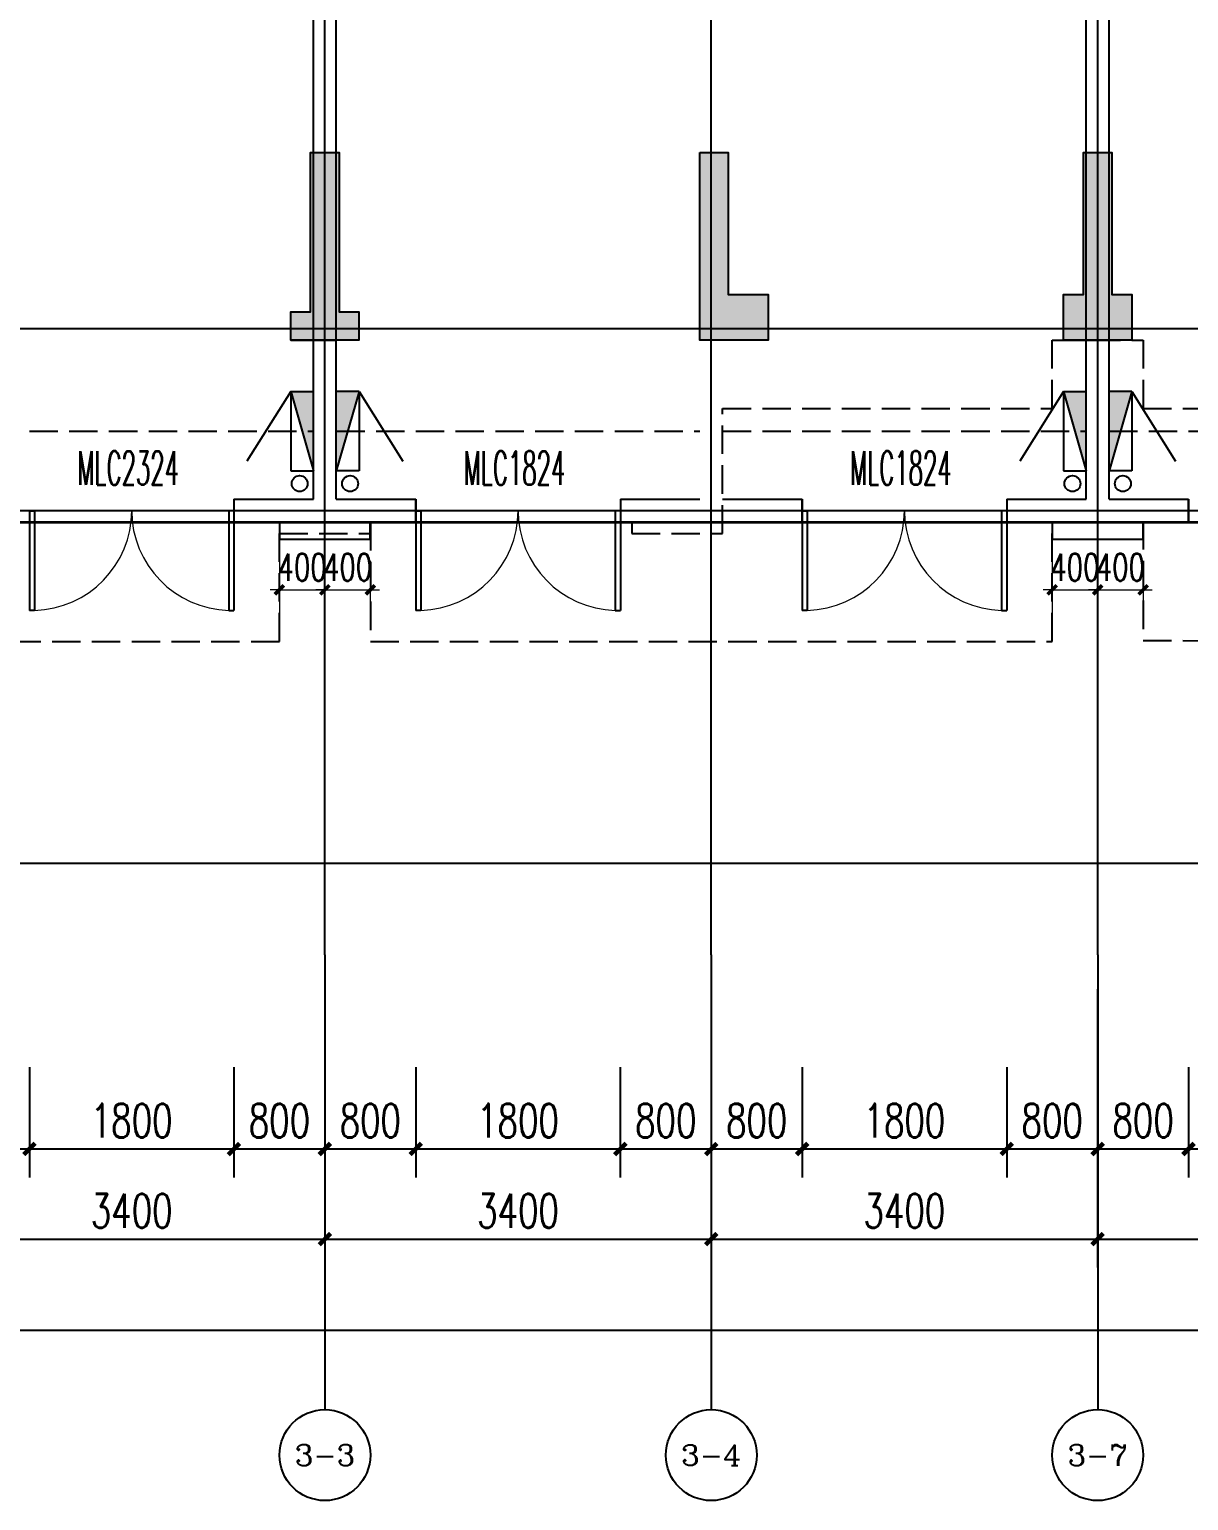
# Model space of a CAD drawing. Extents: x -59851 to 653804, y -249523 to 437614.
# Drawn here: x -39914 to -29714, y 186780 to 199722 of the extents above; entities that cross this region are included whole.
import ezdxf
from ezdxf.enums import TextEntityAlignment as Align

# ---------------------------------------------------------------- set-up
doc = ezdxf.new("R2010")
doc.units = 0
doc.header["$LTSCALE"] = 1000
doc.header["$MEASUREMENT"] = 0
doc.linetypes.add('DASH', pattern=[0.35, 0.25, -0.1])
for name, color, linetype in [('-消防立管', 1, 'Continuous'), ('A-Above', 5, 'DASH'), ('A-ROOF', 7, 'Continuous'), ('A-外装饰线脚', 7, 'Continuous'), ('A-第三道尺寸线', 105, 'Continuous'), ('AXIS', 3, 'Continuous'), ('AXIS_TEXT', 7, 'Continuous'), ('CURTWALL', 4, 'Continuous'), ('DOTE', 16, 'Continuous'), ('PUB_HATCH', 8, 'Continuous'), ('STAIR', 5, 'Continuous'), ('WALL', 2, 'Continuous'), ('WINDOW', 4, 'Continuous'), ('WINDOW_TEXT', 7, 'Continuous'), ('剪力墙', 6, 'Continuous')]:
    doc.layers.add(name, color=color, linetype=linetype)
doc.layers.add('33计全面积外廓线', color=21, linetype='Continuous', lineweight=35)
doc.layers.add('A-第四道尺寸线(线脚尺寸)', color=105, linetype='Continuous', lineweight=5)
doc.styles.add('_TCH_AXIS', font='COMPLEX', dxfattribs={"bigfont": 'GBCBIG'})
doc.styles.add('_TCH_DIM_T3', font='SIMPLEX.shx', dxfattribs={"width": 0.705882, "bigfont": 'GBCBIG.shx'})
doc.styles.add('_TCH_WINDOW', font='SIMPLEX.shx', dxfattribs={"width": 0.7, "height": 3.5, "bigfont": 'GBCBIG.shx'})
doc.styles.add('COMPLEX', font='COMPLEX')
doc.dimstyles.new('_TCH_ARCH&&100', dxfattribs={"dimtxt": 297.5, "dimasz": 100, "dimexe": 250, "dimexo": 300, "dimgap": 100, "dimtad": 1, "dimdec": 0, "dimzin": 0, "dimdsep": 46, "dimtxsty": '_TCH_DIM_T3', "dimblk": 'ARCHTICK', "dimcen": 0.09, "dimclrt": 7, "dimazin": 2, "dimtfac": 1, "dimtdec": 0, "dimtix": 1, "dimtmove": 2, "dimatfit": 3, "dimfxl": 0, "dimtolj": 1, "dimtzin": 0, "dimarcsym": 0})
doc.dimstyles.new('_TCH_ARCH&&80', dxfattribs={"dimtxt": 238, "dimasz": 80, "dimexe": 200, "dimexo": 240, "dimgap": 80, "dimtad": 1, "dimdec": 0, "dimzin": 0, "dimdsep": 46, "dimtxsty": '_TCH_DIM_T3', "dimblk": 'ARCHTICK', "dimcen": 0.09, "dimclrt": 7, "dimazin": 2, "dimtfac": 1, "dimtdec": 0, "dimtix": 1, "dimtmove": 2, "dimatfit": 3, "dimfxl": 0, "dimtolj": 1, "dimtzin": 0, "dimarcsym": 0})

# ---------------------------------------------------------------- blocks, each defined once
blk = doc.blocks.new('zzlk0330')
at = {"layer": 'A-ROOF', "linetype": 'DASH'}
blk.add_lwpolyline([(-40014, 135988), (-37714, 135988), (-37714, 135888), (-36914, 135888), (-36914, 135988), (-34614, 135988), (-34614, 135888), (-33814, 135888), (-33814, 136988), (-30914, 136988), (-30914, 137588), (-30114, 137588), (-30114, 136988), (-27214, 136988), (-27214, 135888), (-26414, 135888), (-26414, 135988), (-24114, 135988), (-24114, 135888), (-23314, 135888)], dxfattribs=at)
blk = doc.blocks.new('shoucengjianliqiang0505')
at = {"layer": 'PUB_HATCH'}
h = blk.add_hatch(color=256, dxfattribs=at)
h.dxf.hatch_style = 1
h.paths.add_polyline_path([(-14848, 486544), (-14448, 486544), (-14448, 486144), (-14848, 486144)])
h.paths.add_polyline_path([(-8748, 486544), (-8348, 486544), (-8348, 486144), (-8748, 486144)])
h.paths.add_polyline_path([(-8748, 490544), (-8348, 490544), (-8348, 490144), (-8748, 490144)])
h.paths.add_polyline_path([(-14848, 490544), (-14448, 490544), (-14448, 490144), (-14848, 490144)])
h.paths.add_polyline_path([(-14848, 482144), (-14448, 482144), (-14448, 481744), (-14848, 481744)])
h.paths.add_polyline_path([(-8748, 482144), (-8348, 482144), (-8348, 481744), (-8748, 481744)])
h.paths.add_polyline_path([(-46848, 497944), (-46448, 497944), (-46448, 497544), (-46848, 497544)])
h.paths.add_polyline_path([(-46848, 501744), (-46448, 501744), (-46448, 501344), (-46848, 501344)])
h.paths.add_polyline_path([(-53548, 501742), (-53148, 501742), (-53148, 501342), (-53548, 501342)])
h.paths.add_polyline_path([(-63048, 504094), (-63048, 504344), (-63648, 504344), (-63648, 502544), (-63848, 502544), (-63848, 502294), (-63398, 502294), (-63398, 504094)])
h.paths.add_polyline_path([(-37148, 500844), (-35548, 500844), (-35548, 497944), (-37148, 497944), (-37148, 498144), (-35748, 498144), (-35748, 500644), (-37148, 500644)])
h.paths.add_polyline_path([(-29698, 483744), (-29698, 484994), (-29448, 484994), (-29448, 483344), (-30048, 483344), (-30048, 483744)])
h.paths.add_polyline_path([(-33048, 484994), (-32798, 484994), (-32798, 483744), (-32448, 483744), (-32448, 483344), (-33048, 483344)])
h.paths.add_polyline_path([(-36498, 483744), (-36498, 484994), (-36248, 484994), (-36248, 483344), (-36848, 483344), (-36848, 483744)])
h.paths.add_polyline_path([(-43248, 484994), (-42998, 484994), (-42998, 483744), (-42648, 483744), (-42648, 483344), (-43248, 483344)])
h.paths.add_polyline_path([(-50098, 483744), (-50098, 484994), (-49848, 484994), (-49848, 483344), (-50448, 483344), (-50448, 483744)])
h.paths.add_polyline_path([(-56848, 484994), (-56598, 484994), (-56598, 483744), (-56248, 483744), (-56248, 483344), (-56848, 483344)])
h.paths.add_polyline_path([(-63698, 485844), (-63448, 485844), (-63448, 483344), (-64048, 483344), (-64048, 483744), (-63698, 483744)])
h.paths.add_polyline_path([(-54648, 492144), (-54048, 492144), (-54048, 492544), (-54648, 492544)])
h.paths.add_polyline_path([(-52648, 492544), (-52048, 492544), (-52048, 492144), (-52648, 492144)])
h.paths.add_polyline_path([(-39048, 492544), (-38448, 492544), (-38448, 492144), (-39048, 492144)])
h.paths.add_polyline_path([(-45348, 495844), (-44748, 495844), (-44748, 496244), (-45348, 496244)])
h.paths.add_polyline_path([(-55848, 497944), (-55248, 497944), (-55248, 497544), (-55848, 497544)])
h.paths.add_polyline_path([(-55848, 495844), (-55248, 495844), (-55248, 496244), (-55848, 496244)])
h.paths.add_polyline_path([(-60248, 495844), (-59648, 495844), (-59648, 496244), (-60248, 496244)])
h.paths.add_polyline_path([(-21248, 500844), (-21248, 499444), (-21498, 499444), (-21498, 499844), (-21848, 499844), (-21848, 500094), (-21498, 500094), (-21498, 500844)])
h.paths.add_polyline_path([(-42948, 497544), (-42548, 497544), (-42548, 498144), (-42748, 498144), (-42748, 500644), (-42148, 500644), (-42148, 500844), (-42948, 500844), (-42948, 497944)])
h.paths.add_polyline_path([(-21248, 496144), (-21248, 496744), (-21498, 496744), (-21498, 496394), (-22898, 496394), (-22898, 496144), (-22098, 496144), (-22098, 496044), (-21848, 496044), (-21848, 496144)])
h.paths.add_polyline_path([(-30848, 497544), (-30848, 497944), (-32298, 497944), (-32298, 498144), (-30648, 498144), (-30648, 497744), (-30248, 497744), (-30248, 497544)])
h.paths.add_polyline_path([(-18848, 489094), (-18848, 487444), (-19098, 487444), (-19098, 487994), (-19448, 487994), (-19448, 488244), (-19098, 488244), (-19098, 489094)])
h.paths.add_polyline_path([(-60023, 489044), (-60273, 489044), (-60273, 491444), (-60023, 491444), (-60023, 489244)])
h.paths.add_polyline_path([(-28348, 499194), (-28348, 497544), (-28748, 497544), (-28748, 497744), (-28548, 497744), (-28548, 499194)])
h.paths.add_polyline_path([(-41148, 492344), (-40448, 492344), (-40448, 490694), (-40698, 490694), (-40698, 492094), (-41148, 492094)])
h.paths.add_polyline_path([(-30848, 500644), (-31348, 500644), (-31348, 503644), (-28348, 503644), (-28348, 501444), (-28708, 501444), (-28708, 501644), (-28548, 501644), (-28548, 503444), (-31148, 503444), (-31148, 501644), (-30748, 501644), (-30748, 501444), (-31148, 501444), (-31148, 500944), (-30648, 500944), (-30648, 500644)])
h.paths.add_polyline_path([(-42948, 495544), (-42948, 496244), (-40448, 496244), (-40448, 493744), (-42948, 493744), (-42948, 494444), (-42748, 494444), (-42748, 493944), (-40648, 493944), (-40648, 496044), (-42748, 496044), (-42748, 495544)])
h.paths.add_polyline_path([(-21248, 502644), (-21248, 503644), (-22898, 503644), (-22898, 503394), (-21498, 503394), (-21498, 502644)])
h.paths.add_polyline_path([(-22748, 492144), (-23248, 492144), (-23248, 490494), (-22998, 490494), (-22998, 491894), (-22748, 491894)])
h.paths.add_polyline_path([(-22673, 488244), (-22423, 488244), (-22423, 485744), (-22673, 485744), (-22673, 488044)])
h.paths.add_polyline_path([(-21848, 493644), (-21848, 493044), (-23498, 493044), (-23498, 493294), (-22098, 493294), (-22098, 493644)])
h.paths.add_polyline_path([(-18848, 491544), (-18848, 492144), (-20498, 492144), (-20498, 491894), (-19098, 491894), (-19098, 491544)])
h.paths.add_polyline_path([(-18848, 482444), (-18848, 481744), (-20498, 481744), (-20498, 481994), (-19098, 481994), (-19098, 482444)])
h.paths.add_polyline_path([(-22048, 481744), (-22498, 481744), (-22698, 481744), (-22698, 483344), (-23048, 483344), (-23048, 483594), (-22448, 483594), (-22448, 481994), (-22048, 481994)])
h.paths.add_polyline_path([(-26798, 490844), (-26048, 490844), (-26048, 489044), (-26298, 489044), (-26298, 490594), (-26798, 490594)])
h.paths.add_polyline_path([(-32448, 490844), (-33048, 490844), (-33048, 489044), (-32798, 489044), (-32798, 490594), (-32448, 490594)])
h.paths.add_polyline_path([(-35848, 489294), (-36198, 489294), (-36198, 492094), (-35848, 492094), (-35848, 492344), (-36448, 492344), (-36448, 489044), (-36198, 489044), (-35848, 489044)])
h.paths.add_polyline_path([(-39873, 489244), (-39623, 489244), (-39623, 486544), (-39873, 486544), (-39873, 489044)])
h.paths.add_polyline_path([(-43648, 489294), (-43298, 489294), (-43298, 492094), (-43798, 492094), (-43798, 492344), (-43048, 492344), (-43048, 489044), (-43298, 489044), (-43648, 489044)])
h.paths.add_polyline_path([(-46673, 492344), (-46423, 492344), (-46423, 489044), (-46673, 489044), (-46673, 492144)])
h.paths.add_polyline_path([(-53473, 489244), (-53223, 489244), (-53223, 486544), (-53473, 486544), (-53473, 489044)])
h.paths.add_polyline_path([(-49448, 489294), (-49798, 489294), (-49798, 492094), (-49298, 492094), (-49298, 492344), (-50048, 492344), (-50048, 489044), (-49798, 489044), (-49448, 489044)])
h.paths.add_polyline_path([(-57248, 489294), (-56898, 489294), (-56898, 492094), (-57248, 492094), (-57248, 492344), (-56648, 492344), (-56648, 489044), (-56898, 489044), (-57248, 489044)])
h.paths.add_polyline_path([(-60048, 498644), (-60048, 497544), (-62548, 497544), (-62548, 497794), (-60298, 497794), (-60298, 498644)])
h.paths.add_polyline_path([(-60048, 503544), (-60048, 504344), (-61698, 504344), (-61698, 504094), (-60298, 504094), (-60298, 503544)])
h.paths.add_polyline_path([(-67048, 491344), (-67048, 492244), (-64848, 492244), (-64848, 491994), (-66798, 491994), (-66798, 491344)])
h.paths.add_polyline_path([(-66448, 502544), (-67048, 502544), (-67048, 499894), (-66798, 499894), (-66798, 502294), (-66448, 502294)])
h.paths.add_polyline_path([(-66448, 483344), (-67048, 483344), (-67048, 485844), (-66798, 485844), (-66798, 483744), (-66448, 483744)])
edge = h.paths.add_edge_path()
edge.add_line((-26248, 494694), (-26248, 492344))
edge.add_line((-26248, 492344), (-26948, 492344))
edge.add_line((-26948, 492344), (-26948, 492144))
edge.add_line((-26948, 492144), (-26048, 492144))
edge.add_line((-26048, 492144), (-26048, 494694))
edge.add_line((-26248, 494694), (-26248, 495094))
edge = h.paths.add_edge_path()
edge.add_line((-26448, 483344), (-26448, 483594))
edge.add_line((-26448, 483594), (-26273, 483594))
edge.add_line((-26273, 483594), (-26273, 484994))
edge.add_line((-26273, 484994), (-26023, 484994))
edge.add_line((-26023, 484994), (-26023, 483594))
edge.add_line((-26023, 483594), (-25848, 483594))
edge.add_line((-25848, 483594), (-25848, 483344))
edge.add_line((-25848, 483344), (-26448, 483344))
edge.add_line((-26448, 483344), (-26048, 483344))
edge = h.paths.add_edge_path()
edge.add_line((-40048, 483344), (-40048, 483744))
edge.add_line((-40048, 483744), (-39873, 483744))
edge.add_line((-39873, 483744), (-39873, 484994))
edge.add_line((-39873, 484994), (-39623, 484994))
edge.add_line((-39623, 484994), (-39623, 483744))
edge.add_line((-39623, 483744), (-39448, 483744))
edge.add_line((-39448, 483744), (-39448, 483344))
edge.add_line((-39448, 483344), (-40048, 483344))
edge.add_line((-40048, 483344), (-39648, 483344))
edge = h.paths.add_edge_path()
edge.add_line((-46848, 483344), (-46848, 483594))
edge.add_line((-46848, 483594), (-46673, 483594))
edge.add_line((-46673, 483594), (-46673, 484994))
edge.add_line((-46673, 484994), (-46423, 484994))
edge.add_line((-46423, 484994), (-46423, 483594))
edge.add_line((-46423, 483594), (-46248, 483594))
edge.add_line((-46248, 483594), (-46248, 483344))
edge.add_line((-46248, 483344), (-46848, 483344))
edge.add_line((-46848, 483344), (-46448, 483344))
edge = h.paths.add_edge_path()
edge.add_line((-53648, 483344), (-53648, 483744))
edge.add_line((-53648, 483744), (-53473, 483744))
edge.add_line((-53473, 483744), (-53473, 484994))
edge.add_line((-53473, 484994), (-53223, 484994))
edge.add_line((-53223, 484994), (-53223, 483744))
edge.add_line((-53223, 483744), (-53048, 483744))
edge.add_line((-53048, 483744), (-53048, 483344))
edge.add_line((-53048, 483344), (-53648, 483344))
edge.add_line((-53648, 483344), (-53248, 483344))
edge = h.paths.add_edge_path()
edge.add_line((-60448, 483344), (-60448, 483594))
edge.add_line((-60448, 483594), (-60273, 483594))
edge.add_line((-60273, 483594), (-60273, 484994))
edge.add_line((-60273, 484994), (-60023, 484994))
edge.add_line((-60023, 484994), (-60023, 483594))
edge.add_line((-60023, 483594), (-59848, 483594))
edge.add_line((-59848, 483594), (-59848, 483344))
edge.add_line((-59848, 483344), (-60448, 483344))
edge.add_line((-60448, 483344), (-60048, 483344))
h = blk.add_hatch(color=256, dxfattribs=at)
h.dxf.hatch_style = 1
h.paths.add_polyline_path([(-40048, 483344), (-40048, 483744), (-39873, 483744), (-39873, 484994), (-39623, 484994), (-39623, 483744), (-39448, 483744), (-39448, 483344)])
h.paths.add_polyline_path([(-46848, 483344), (-46848, 483594), (-46673, 483594), (-46673, 484994), (-46423, 484994), (-46423, 483594), (-46248, 483594), (-46248, 483344)])
h.paths.add_polyline_path([(-53648, 483344), (-53648, 483744), (-53473, 483744), (-53473, 484994), (-53223, 484994), (-53223, 483744), (-53048, 483744), (-53048, 483344)])
h.paths.add_polyline_path([(-60448, 483344), (-60448, 483594), (-60273, 483594), (-60273, 484994), (-60023, 484994), (-60023, 483594), (-59848, 483594), (-59848, 483344)])
at = {"layer": '剪力墙', "color": 6, "linetype": 'Continuous'}
for points in [[(-60448, 483344), (-60448, 483594), (-60273, 483594), (-60273, 484994), (-60023, 484994), (-60023, 483594), (-59848, 483594), (-59848, 483344), (-60448, 483344), (-60048, 483344)], [(-53648, 483344), (-53648, 483744), (-53473, 483744), (-53473, 484994), (-53223, 484994), (-53223, 483744), (-53048, 483744), (-53048, 483344), (-53648, 483344), (-53248, 483344)], [(-56848, 483544), (-56848, 483544)]]:
    blk.add_lwpolyline(points, dxfattribs=at)
blk.add_lwpolyline([(-56848, 484994), (-56598, 484994), (-56598, 483744), (-56248, 483744), (-56248, 483344), (-56848, 483344)], close=True, dxfattribs=at)
blk = doc.blocks.new('XHS1')
at = {"layer": '-消防立管'}
blk.add_hatch(color=253, dxfattribs=at).paths.add_polyline_path([(918395, -437307), (918595, -438007), (918595, -437307)])
for p, q in [((918395, -437307), (918595, -438007)), ((918395, -437307), (918395, -438007)), ((918395, -437307), (918595, -437307)), ((918595, -438007), (918595, -437307)), ((918395, -438007), (918595, -438007))]:
    blk.add_line(p, q, dxfattribs=at)
at = {"ltscale": 0.5}
blk.add_line((918395, -437307), (918009, -437922), dxfattribs=at)
blk = doc.blocks.new('_ArchTick')
at = {"color": 0, "linetype": 'ByBlock', "const_width": 0.4}
blk.add_lwpolyline([(-0.5, -0.5), (0.5, 0.5)], dxfattribs=at)
blk = doc.blocks.new('*D3338')
at = {"layer": 'AXIS', "color": 0, "lineweight": -2, "transparency": 16777216}
for p, q in [((-40714, 191280), (-40714, 188830)), ((-37314, 191280), (-37314, 188830)), ((-40714, 189080), (-37314, 189080))]:
    blk.add_line(p, q, dxfattribs=at)
at = {"layer": 'Defpoints', "color": 0, "transparency": 16777216}
for p in [(-40714, 191580), (-37314, 191580), (-37314, 189080)]:
    blk.add_point(p, dxfattribs=at)
at = {"layer": 'AXIS', "color": 0, "lineweight": -2, "transparency": 16777216, "xscale": 100, "yscale": 100, "zscale": 100, "rotation": 180}
blk.add_blockref('_ArchTick', (-40714, 189080), dxfattribs=at)
at = {"layer": 'AXIS', "color": 0, "lineweight": -2, "transparency": 16777216, "xscale": 100, "yscale": 100, "zscale": 100}
blk.add_blockref('_ArchTick', (-37314, 189080), dxfattribs=at)
at = {"layer": 'AXIS', "color": 7, "transparency": 16777216, "insert": (-39014, 189329), "char_height": 297.5, "attachment_point": 5, "style": '_TCH_DIM_T3'}
blk.add_mtext('\\A1;3400', dxfattribs=at)
blk = doc.blocks.new('*D3339')
at = {"layer": 'AXIS', "color": 0, "lineweight": -2, "transparency": 16777216}
for p, q in [((-37314, 191280), (-37314, 188830)), ((-33914, 191280), (-33914, 188830)), ((-37314, 189080), (-33914, 189080))]:
    blk.add_line(p, q, dxfattribs=at)
at = {"layer": 'Defpoints', "color": 0, "transparency": 16777216}
for p in [(-37314, 191580), (-33914, 191580), (-33914, 189080)]:
    blk.add_point(p, dxfattribs=at)
at = {"layer": 'AXIS', "color": 0, "lineweight": -2, "transparency": 16777216, "xscale": 100, "yscale": 100, "zscale": 100, "rotation": 180}
blk.add_blockref('_ArchTick', (-37314, 189080), dxfattribs=at)
at = {"layer": 'AXIS', "color": 0, "lineweight": -2, "transparency": 16777216, "xscale": 100, "yscale": 100, "zscale": 100}
blk.add_blockref('_ArchTick', (-33914, 189080), dxfattribs=at)
at = {"layer": 'AXIS', "color": 7, "transparency": 16777216, "insert": (-35614, 189329), "char_height": 297.5, "attachment_point": 5, "style": '_TCH_DIM_T3'}
blk.add_mtext('\\A1;3400', dxfattribs=at)
blk = doc.blocks.new('*D3340')
at = {"layer": 'AXIS', "color": 0, "lineweight": -2, "transparency": 16777216}
for p, q in [((-33914, 191280), (-33914, 188830)), ((-30514, 191280), (-30514, 188830)), ((-33914, 189080), (-30514, 189080))]:
    blk.add_line(p, q, dxfattribs=at)
at = {"layer": 'Defpoints', "color": 0, "transparency": 16777216}
for p in [(-33914, 191580), (-30514, 191580), (-30514, 189080)]:
    blk.add_point(p, dxfattribs=at)
at = {"layer": 'AXIS', "color": 0, "lineweight": -2, "transparency": 16777216, "xscale": 100, "yscale": 100, "zscale": 100, "rotation": 180}
blk.add_blockref('_ArchTick', (-33914, 189080), dxfattribs=at)
at = {"layer": 'AXIS', "color": 0, "lineweight": -2, "transparency": 16777216, "xscale": 100, "yscale": 100, "zscale": 100}
blk.add_blockref('_ArchTick', (-30514, 189080), dxfattribs=at)
at = {"layer": 'AXIS', "color": 7, "transparency": 16777216, "insert": (-32214, 189329), "char_height": 297.5, "attachment_point": 5, "style": '_TCH_DIM_T3'}
blk.add_mtext('\\A1;3400', dxfattribs=at)
blk = doc.blocks.new('*D3341')
at = {"layer": 'AXIS', "color": 0, "lineweight": -2, "transparency": 16777216}
for p, q in [((-30514, 191280), (-30514, 188830)), ((-27114, 191280), (-27114, 188830)), ((-30514, 189080), (-27114, 189080))]:
    blk.add_line(p, q, dxfattribs=at)
at = {"layer": 'Defpoints', "color": 0, "transparency": 16777216}
for p in [(-30514, 191580), (-27114, 191580), (-27114, 189080)]:
    blk.add_point(p, dxfattribs=at)
at = {"layer": 'AXIS', "color": 0, "lineweight": -2, "transparency": 16777216, "xscale": 100, "yscale": 100, "zscale": 100, "rotation": 180}
blk.add_blockref('_ArchTick', (-30514, 189080), dxfattribs=at)
at = {"layer": 'AXIS', "color": 0, "lineweight": -2, "transparency": 16777216, "xscale": 100, "yscale": 100, "zscale": 100}
blk.add_blockref('_ArchTick', (-27114, 189080), dxfattribs=at)
at = {"layer": 'AXIS', "color": 7, "transparency": 16777216, "insert": (-28814, 189329), "char_height": 297.5, "attachment_point": 5, "style": '_TCH_DIM_T3'}
blk.add_mtext('\\A1;3400', dxfattribs=at)
blk = doc.blocks.new('*D3356')
at = {"layer": 'AXIS', "color": 0, "lineweight": -2, "transparency": 16777216}
for p, q in [((-44214, 189323), (-44214, 188030)), ((14486, 189323), (14486, 188030)), ((-44214, 188280), (14486, 188280))]:
    blk.add_line(p, q, dxfattribs=at)
at = {"layer": 'Defpoints', "color": 0, "transparency": 16777216}
for p in [(-44214, 189623), (14486, 189623), (14486, 188280)]:
    blk.add_point(p, dxfattribs=at)
at = {"layer": 'AXIS', "color": 0, "lineweight": -2, "transparency": 16777216, "xscale": 100, "yscale": 100, "zscale": 100, "rotation": 180}
blk.add_blockref('_ArchTick', (-44214, 188280), dxfattribs=at)
at = {"layer": 'AXIS', "color": 0, "lineweight": -2, "transparency": 16777216, "xscale": 100, "yscale": 100, "zscale": 100}
blk.add_blockref('_ArchTick', (14486, 188280), dxfattribs=at)
at = {"layer": 'AXIS', "color": 7, "transparency": 16777216, "insert": (-14864, 188529), "char_height": 297.5, "attachment_point": 5, "style": '_TCH_DIM_T3'}
blk.add_mtext('\\A1;58700', dxfattribs=at)
blk = doc.blocks.new('_AXISO')
blk.add_circle((0, 0), 0.5)
at = {"layer": 'AXIS_TEXT', "style": 'COMPLEX', "width": 1.041667}
blk.add_attdef('A', text='', height=0.56, dxfattribs=at).set_placement((-0.25, -0.28), (0.25, -0.28), align=Align.FIT)
blk = doc.blocks.new('shoucengxianjiao0328')
at = {"layer": 'A-外装饰线脚'}
for points in [[(-222546, 155486), (-222546, 155336), (-221746, 155336), (-221746, 155486)], [(-215746, 155486), (-215746, 155336), (-214946, 155336), (-214946, 155486)]]:
    blk.add_lwpolyline(points, dxfattribs=at)
blk = doc.blocks.new('*D631')
at = {"layer": 'A-第四道尺寸线(线脚尺寸)', "color": 0, "lineweight": -2, "transparency": 16777216}
for p, q in [((-37714, 195048), (-37714, 194592)), ((-37314, 195048), (-37314, 194592)), ((-37714, 194792), (-37794, 194792)), ((-37714, 194792), (-37314, 194792)), ((-37314, 194792), (-37234, 194792))]:
    blk.add_line(p, q, dxfattribs=at)
at = {"layer": 'Defpoints', "color": 0, "transparency": 16777216}
for p in [(-37714, 195288), (-37314, 195288), (-37314, 194792)]:
    blk.add_point(p, dxfattribs=at)
at = {"layer": 'A-第四道尺寸线(线脚尺寸)', "color": 0, "lineweight": -2, "transparency": 16777216, "xscale": 80, "yscale": 80, "zscale": 80}
blk.add_blockref('_ArchTick', (-37714, 194792), dxfattribs=at)
at = {"layer": 'A-第四道尺寸线(线脚尺寸)', "color": 0, "lineweight": -2, "transparency": 16777216, "xscale": 80, "yscale": 80, "zscale": 80, "rotation": 180}
blk.add_blockref('_ArchTick', (-37314, 194792), dxfattribs=at)
at = {"layer": 'A-第四道尺寸线(线脚尺寸)', "color": 7, "transparency": 16777216, "insert": (-37514, 194991), "char_height": 238, "attachment_point": 5, "style": '_TCH_DIM_T3'}
blk.add_mtext('\\A1;400', dxfattribs=at)
blk = doc.blocks.new('*D632')
at = {"layer": 'A-第四道尺寸线(线脚尺寸)', "color": 0, "lineweight": -2, "transparency": 16777216}
for p, q in [((-37314, 195048), (-37314, 194592)), ((-36914, 195048), (-36914, 194592)), ((-37314, 194792), (-37394, 194792)), ((-37314, 194792), (-36914, 194792)), ((-36914, 194792), (-36834, 194792))]:
    blk.add_line(p, q, dxfattribs=at)
at = {"layer": 'Defpoints', "color": 0, "transparency": 16777216}
for p in [(-37314, 195288), (-36914, 195288), (-36914, 194792)]:
    blk.add_point(p, dxfattribs=at)
at = {"layer": 'A-第四道尺寸线(线脚尺寸)', "color": 0, "lineweight": -2, "transparency": 16777216, "xscale": 80, "yscale": 80, "zscale": 80}
blk.add_blockref('_ArchTick', (-37314, 194792), dxfattribs=at)
at = {"layer": 'A-第四道尺寸线(线脚尺寸)', "color": 0, "lineweight": -2, "transparency": 16777216, "xscale": 80, "yscale": 80, "zscale": 80, "rotation": 180}
blk.add_blockref('_ArchTick', (-36914, 194792), dxfattribs=at)
at = {"layer": 'A-第四道尺寸线(线脚尺寸)', "color": 7, "transparency": 16777216, "insert": (-37114, 194991), "char_height": 238, "attachment_point": 5, "style": '_TCH_DIM_T3'}
blk.add_mtext('\\A1;400', dxfattribs=at)
blk = doc.blocks.new('*D642')
at = {"layer": 'A-第四道尺寸线(线脚尺寸)', "color": 0, "lineweight": -2, "transparency": 16777216}
for p, q in [((-30914, 195048), (-30914, 194592)), ((-30514, 195048), (-30514, 194592)), ((-30914, 194792), (-30994, 194792)), ((-30914, 194792), (-30514, 194792)), ((-30514, 194792), (-30434, 194792))]:
    blk.add_line(p, q, dxfattribs=at)
at = {"layer": 'Defpoints', "color": 0, "transparency": 16777216}
for p in [(-30914, 195288), (-30514, 195288), (-30514, 194792)]:
    blk.add_point(p, dxfattribs=at)
at = {"layer": 'A-第四道尺寸线(线脚尺寸)', "color": 0, "lineweight": -2, "transparency": 16777216, "xscale": 80, "yscale": 80, "zscale": 80}
blk.add_blockref('_ArchTick', (-30914, 194792), dxfattribs=at)
at = {"layer": 'A-第四道尺寸线(线脚尺寸)', "color": 0, "lineweight": -2, "transparency": 16777216, "xscale": 80, "yscale": 80, "zscale": 80, "rotation": 180}
blk.add_blockref('_ArchTick', (-30514, 194792), dxfattribs=at)
at = {"layer": 'A-第四道尺寸线(线脚尺寸)', "color": 7, "transparency": 16777216, "insert": (-30714, 194991), "char_height": 238, "attachment_point": 5, "style": '_TCH_DIM_T3'}
blk.add_mtext('\\A1;400', dxfattribs=at)
blk = doc.blocks.new('*D643')
at = {"layer": 'A-第四道尺寸线(线脚尺寸)', "color": 0, "lineweight": -2, "transparency": 16777216}
for p, q in [((-30514, 195048), (-30514, 194592)), ((-30114, 195048), (-30114, 194592)), ((-30514, 194792), (-30594, 194792)), ((-30514, 194792), (-30114, 194792)), ((-30114, 194792), (-30034, 194792))]:
    blk.add_line(p, q, dxfattribs=at)
at = {"layer": 'Defpoints', "color": 0, "transparency": 16777216}
for p in [(-30514, 195288), (-30114, 195288), (-30114, 194792)]:
    blk.add_point(p, dxfattribs=at)
at = {"layer": 'A-第四道尺寸线(线脚尺寸)', "color": 0, "lineweight": -2, "transparency": 16777216, "xscale": 80, "yscale": 80, "zscale": 80}
blk.add_blockref('_ArchTick', (-30514, 194792), dxfattribs=at)
at = {"layer": 'A-第四道尺寸线(线脚尺寸)', "color": 0, "lineweight": -2, "transparency": 16777216, "xscale": 80, "yscale": 80, "zscale": 80, "rotation": 180}
blk.add_blockref('_ArchTick', (-30114, 194792), dxfattribs=at)
at = {"layer": 'A-第四道尺寸线(线脚尺寸)', "color": 7, "transparency": 16777216, "insert": (-30314, 194991), "char_height": 238, "attachment_point": 5, "style": '_TCH_DIM_T3'}
blk.add_mtext('\\A1;400', dxfattribs=at)
blk = doc.blocks.new('*D3494')
at = {"layer": 'A-第三道尺寸线', "color": 0, "lineweight": -2, "transparency": 16777216}
for p, q in [((-40714, 190593), (-40714, 189623)), ((-39914, 190593), (-39914, 189623)), ((-40714, 189873), (-39914, 189873))]:
    blk.add_line(p, q, dxfattribs=at)
at = {"layer": 'Defpoints', "color": 0, "transparency": 16777216}
for p in [(-40714, 190893), (-39914, 190893), (-39914, 189873)]:
    blk.add_point(p, dxfattribs=at)
at = {"layer": 'A-第三道尺寸线', "color": 0, "lineweight": -2, "transparency": 16777216, "xscale": 100, "yscale": 100, "zscale": 100, "rotation": 180}
blk.add_blockref('_ArchTick', (-40714, 189873), dxfattribs=at)
at = {"layer": 'A-第三道尺寸线', "color": 0, "lineweight": -2, "transparency": 16777216, "xscale": 100, "yscale": 100, "zscale": 100}
blk.add_blockref('_ArchTick', (-39914, 189873), dxfattribs=at)
at = {"layer": 'A-第三道尺寸线', "color": 7, "transparency": 16777216, "insert": (-40314, 190122), "char_height": 297.5, "attachment_point": 5, "style": '_TCH_DIM_T3'}
blk.add_mtext('\\A1;800', dxfattribs=at)
blk = doc.blocks.new('*D3495')
at = {"layer": 'A-第三道尺寸线', "color": 0, "lineweight": -2, "transparency": 16777216}
for p, q in [((-39914, 190593), (-39914, 189623)), ((-38114, 190593), (-38114, 189623)), ((-39914, 189873), (-38114, 189873))]:
    blk.add_line(p, q, dxfattribs=at)
at = {"layer": 'Defpoints', "color": 0, "transparency": 16777216}
for p in [(-39914, 190893), (-38114, 190893), (-38114, 189873)]:
    blk.add_point(p, dxfattribs=at)
at = {"layer": 'A-第三道尺寸线', "color": 0, "lineweight": -2, "transparency": 16777216, "xscale": 100, "yscale": 100, "zscale": 100, "rotation": 180}
blk.add_blockref('_ArchTick', (-39914, 189873), dxfattribs=at)
at = {"layer": 'A-第三道尺寸线', "color": 0, "lineweight": -2, "transparency": 16777216, "xscale": 100, "yscale": 100, "zscale": 100}
blk.add_blockref('_ArchTick', (-38114, 189873), dxfattribs=at)
at = {"layer": 'A-第三道尺寸线', "color": 7, "transparency": 16777216, "insert": (-39014, 190122), "char_height": 297.5, "attachment_point": 5, "style": '_TCH_DIM_T3'}
blk.add_mtext('\\A1;1800', dxfattribs=at)
blk = doc.blocks.new('*D3496')
at = {"layer": 'A-第三道尺寸线', "color": 0, "lineweight": -2, "transparency": 16777216}
for p, q in [((-38114, 190593), (-38114, 189623)), ((-37314, 190593), (-37314, 189623)), ((-38114, 189873), (-37314, 189873))]:
    blk.add_line(p, q, dxfattribs=at)
at = {"layer": 'Defpoints', "color": 0, "transparency": 16777216}
for p in [(-38114, 190893), (-37314, 190893), (-37314, 189873)]:
    blk.add_point(p, dxfattribs=at)
at = {"layer": 'A-第三道尺寸线', "color": 0, "lineweight": -2, "transparency": 16777216, "xscale": 100, "yscale": 100, "zscale": 100, "rotation": 180}
blk.add_blockref('_ArchTick', (-38114, 189873), dxfattribs=at)
at = {"layer": 'A-第三道尺寸线', "color": 0, "lineweight": -2, "transparency": 16777216, "xscale": 100, "yscale": 100, "zscale": 100}
blk.add_blockref('_ArchTick', (-37314, 189873), dxfattribs=at)
at = {"layer": 'A-第三道尺寸线', "color": 7, "transparency": 16777216, "insert": (-37714, 190122), "char_height": 297.5, "attachment_point": 5, "style": '_TCH_DIM_T3'}
blk.add_mtext('\\A1;800', dxfattribs=at)
blk = doc.blocks.new('*D3497')
at = {"layer": 'A-第三道尺寸线', "color": 0, "lineweight": -2, "transparency": 16777216}
for p, q in [((-37314, 190593), (-37314, 189623)), ((-36514, 190593), (-36514, 189623)), ((-37314, 189873), (-36514, 189873))]:
    blk.add_line(p, q, dxfattribs=at)
at = {"layer": 'Defpoints', "color": 0, "transparency": 16777216}
for p in [(-37314, 190893), (-36514, 190893), (-36514, 189873)]:
    blk.add_point(p, dxfattribs=at)
at = {"layer": 'A-第三道尺寸线', "color": 0, "lineweight": -2, "transparency": 16777216, "xscale": 100, "yscale": 100, "zscale": 100, "rotation": 180}
blk.add_blockref('_ArchTick', (-37314, 189873), dxfattribs=at)
at = {"layer": 'A-第三道尺寸线', "color": 0, "lineweight": -2, "transparency": 16777216, "xscale": 100, "yscale": 100, "zscale": 100}
blk.add_blockref('_ArchTick', (-36514, 189873), dxfattribs=at)
at = {"layer": 'A-第三道尺寸线', "color": 7, "transparency": 16777216, "insert": (-36914, 190122), "char_height": 297.5, "attachment_point": 5, "style": '_TCH_DIM_T3'}
blk.add_mtext('\\A1;800', dxfattribs=at)
blk = doc.blocks.new('*D3498')
at = {"layer": 'A-第三道尺寸线', "color": 0, "lineweight": -2, "transparency": 16777216}
for p, q in [((-36514, 190593), (-36514, 189623)), ((-34714, 190593), (-34714, 189623)), ((-36514, 189873), (-34714, 189873))]:
    blk.add_line(p, q, dxfattribs=at)
at = {"layer": 'Defpoints', "color": 0, "transparency": 16777216}
for p in [(-36514, 190893), (-34714, 190893), (-34714, 189873)]:
    blk.add_point(p, dxfattribs=at)
at = {"layer": 'A-第三道尺寸线', "color": 0, "lineweight": -2, "transparency": 16777216, "xscale": 100, "yscale": 100, "zscale": 100, "rotation": 180}
blk.add_blockref('_ArchTick', (-36514, 189873), dxfattribs=at)
at = {"layer": 'A-第三道尺寸线', "color": 0, "lineweight": -2, "transparency": 16777216, "xscale": 100, "yscale": 100, "zscale": 100}
blk.add_blockref('_ArchTick', (-34714, 189873), dxfattribs=at)
at = {"layer": 'A-第三道尺寸线', "color": 7, "transparency": 16777216, "insert": (-35614, 190122), "char_height": 297.5, "attachment_point": 5, "style": '_TCH_DIM_T3'}
blk.add_mtext('\\A1;1800', dxfattribs=at)
blk = doc.blocks.new('*D3499')
at = {"layer": 'A-第三道尺寸线', "color": 0, "lineweight": -2, "transparency": 16777216}
for p, q in [((-34714, 190593), (-34714, 189623)), ((-33914, 190593), (-33914, 189623)), ((-34714, 189873), (-33914, 189873))]:
    blk.add_line(p, q, dxfattribs=at)
at = {"layer": 'Defpoints', "color": 0, "transparency": 16777216}
for p in [(-34714, 190893), (-33914, 190893), (-33914, 189873)]:
    blk.add_point(p, dxfattribs=at)
at = {"layer": 'A-第三道尺寸线', "color": 0, "lineweight": -2, "transparency": 16777216, "xscale": 100, "yscale": 100, "zscale": 100, "rotation": 180}
blk.add_blockref('_ArchTick', (-34714, 189873), dxfattribs=at)
at = {"layer": 'A-第三道尺寸线', "color": 0, "lineweight": -2, "transparency": 16777216, "xscale": 100, "yscale": 100, "zscale": 100}
blk.add_blockref('_ArchTick', (-33914, 189873), dxfattribs=at)
at = {"layer": 'A-第三道尺寸线', "color": 7, "transparency": 16777216, "insert": (-34314, 190122), "char_height": 297.5, "attachment_point": 5, "style": '_TCH_DIM_T3'}
blk.add_mtext('\\A1;800', dxfattribs=at)
blk = doc.blocks.new('*D3500')
at = {"layer": 'A-第三道尺寸线', "color": 0, "lineweight": -2, "transparency": 16777216}
for p, q in [((-33914, 190593), (-33914, 189623)), ((-33114, 190593), (-33114, 189623)), ((-33914, 189873), (-33114, 189873))]:
    blk.add_line(p, q, dxfattribs=at)
at = {"layer": 'Defpoints', "color": 0, "transparency": 16777216}
for p in [(-33914, 190893), (-33114, 190893), (-33114, 189873)]:
    blk.add_point(p, dxfattribs=at)
at = {"layer": 'A-第三道尺寸线', "color": 0, "lineweight": -2, "transparency": 16777216, "xscale": 100, "yscale": 100, "zscale": 100, "rotation": 180}
blk.add_blockref('_ArchTick', (-33914, 189873), dxfattribs=at)
at = {"layer": 'A-第三道尺寸线', "color": 0, "lineweight": -2, "transparency": 16777216, "xscale": 100, "yscale": 100, "zscale": 100}
blk.add_blockref('_ArchTick', (-33114, 189873), dxfattribs=at)
at = {"layer": 'A-第三道尺寸线', "color": 7, "transparency": 16777216, "insert": (-33514, 190122), "char_height": 297.5, "attachment_point": 5, "style": '_TCH_DIM_T3'}
blk.add_mtext('\\A1;800', dxfattribs=at)
blk = doc.blocks.new('*D3501')
at = {"layer": 'A-第三道尺寸线', "color": 0, "lineweight": -2, "transparency": 16777216}
for p, q in [((-33114, 190593), (-33114, 189623)), ((-31314, 190593), (-31314, 189623)), ((-33114, 189873), (-31314, 189873))]:
    blk.add_line(p, q, dxfattribs=at)
at = {"layer": 'Defpoints', "color": 0, "transparency": 16777216}
for p in [(-33114, 190893), (-31314, 190893), (-31314, 189873)]:
    blk.add_point(p, dxfattribs=at)
at = {"layer": 'A-第三道尺寸线', "color": 0, "lineweight": -2, "transparency": 16777216, "xscale": 100, "yscale": 100, "zscale": 100, "rotation": 180}
blk.add_blockref('_ArchTick', (-33114, 189873), dxfattribs=at)
at = {"layer": 'A-第三道尺寸线', "color": 0, "lineweight": -2, "transparency": 16777216, "xscale": 100, "yscale": 100, "zscale": 100}
blk.add_blockref('_ArchTick', (-31314, 189873), dxfattribs=at)
at = {"layer": 'A-第三道尺寸线', "color": 7, "transparency": 16777216, "insert": (-32214, 190122), "char_height": 297.5, "attachment_point": 5, "style": '_TCH_DIM_T3'}
blk.add_mtext('\\A1;1800', dxfattribs=at)
blk = doc.blocks.new('*D3502')
at = {"layer": 'A-第三道尺寸线', "color": 0, "lineweight": -2, "transparency": 16777216}
for p, q in [((-31314, 190593), (-31314, 189623)), ((-30514, 190593), (-30514, 189623)), ((-31314, 189873), (-30514, 189873))]:
    blk.add_line(p, q, dxfattribs=at)
at = {"layer": 'Defpoints', "color": 0, "transparency": 16777216}
for p in [(-31314, 190893), (-30514, 190893), (-30514, 189873)]:
    blk.add_point(p, dxfattribs=at)
at = {"layer": 'A-第三道尺寸线', "color": 0, "lineweight": -2, "transparency": 16777216, "xscale": 100, "yscale": 100, "zscale": 100, "rotation": 180}
blk.add_blockref('_ArchTick', (-31314, 189873), dxfattribs=at)
at = {"layer": 'A-第三道尺寸线', "color": 0, "lineweight": -2, "transparency": 16777216, "xscale": 100, "yscale": 100, "zscale": 100}
blk.add_blockref('_ArchTick', (-30514, 189873), dxfattribs=at)
at = {"layer": 'A-第三道尺寸线', "color": 7, "transparency": 16777216, "insert": (-30914, 190122), "char_height": 297.5, "attachment_point": 5, "style": '_TCH_DIM_T3'}
blk.add_mtext('\\A1;800', dxfattribs=at)
blk = doc.blocks.new('*D3503')
at = {"layer": 'A-第三道尺寸线', "color": 0, "lineweight": -2, "transparency": 16777216}
for p, q in [((-30514, 190593), (-30514, 189623)), ((-29714, 190593), (-29714, 189623)), ((-30514, 189873), (-29714, 189873))]:
    blk.add_line(p, q, dxfattribs=at)
at = {"layer": 'Defpoints', "color": 0, "transparency": 16777216}
for p in [(-30514, 190893), (-29714, 190893), (-29714, 189873)]:
    blk.add_point(p, dxfattribs=at)
at = {"layer": 'A-第三道尺寸线', "color": 0, "lineweight": -2, "transparency": 16777216, "xscale": 100, "yscale": 100, "zscale": 100, "rotation": 180}
blk.add_blockref('_ArchTick', (-30514, 189873), dxfattribs=at)
at = {"layer": 'A-第三道尺寸线', "color": 0, "lineweight": -2, "transparency": 16777216, "xscale": 100, "yscale": 100, "zscale": 100}
blk.add_blockref('_ArchTick', (-29714, 189873), dxfattribs=at)
at = {"layer": 'A-第三道尺寸线', "color": 7, "transparency": 16777216, "insert": (-30114, 190122), "char_height": 297.5, "attachment_point": 5, "style": '_TCH_DIM_T3'}
blk.add_mtext('\\A1;800', dxfattribs=at)
blk = doc.blocks.new('*D3504')
at = {"layer": 'A-第三道尺寸线', "color": 0, "lineweight": -2, "transparency": 16777216}
for p, q in [((-29714, 190593), (-29714, 189623)), ((-27914, 190593), (-27914, 189623)), ((-29714, 189873), (-27914, 189873))]:
    blk.add_line(p, q, dxfattribs=at)
at = {"layer": 'Defpoints', "color": 0, "transparency": 16777216}
for p in [(-29714, 190893), (-27914, 190893), (-27914, 189873)]:
    blk.add_point(p, dxfattribs=at)
at = {"layer": 'A-第三道尺寸线', "color": 0, "lineweight": -2, "transparency": 16777216, "xscale": 100, "yscale": 100, "zscale": 100, "rotation": 180}
blk.add_blockref('_ArchTick', (-29714, 189873), dxfattribs=at)
at = {"layer": 'A-第三道尺寸线', "color": 0, "lineweight": -2, "transparency": 16777216, "xscale": 100, "yscale": 100, "zscale": 100}
blk.add_blockref('_ArchTick', (-27914, 189873), dxfattribs=at)
at = {"layer": 'A-第三道尺寸线', "color": 7, "transparency": 16777216, "insert": (-28814, 190122), "char_height": 297.5, "attachment_point": 5, "style": '_TCH_DIM_T3'}
blk.add_mtext('\\A1;1800', dxfattribs=at)
blk = doc.blocks.new('$DorLib2D$00000002')
for p, q in [((-0.5, 0), (-0.5, 0.4875)), ((-0.475, 0.4875), (-0.5, 0.4875)), ((-0.475, 0), (-0.475, 0.4875)), ((0.475, 0), (0.475, 0.4875)), ((0.475, 0.4875), (0.5, 0.4875)), ((0.5, 0), (0.5, 0.4875)), ((-0.5, 0), (-0.475, 0)), ((0.5, 0), (0.475, 0))]:
    blk.add_line(p, q)
at = {"lineweight": 13}
for centre, start, end in [((-0.4875, 0), 0, 88.53072), ((0.4875, 0), 91.46928, 180)]:
    blk.add_arc(centre, 0.4875, start, end, dxfattribs=at)
blk = doc.blocks.new('roofzhouxian')
at = {"layer": 'DOTE'}
for p, q in [((-41192, -309503), (-41192, -279124)), ((-37792, -309503), (-37792, -279124)), ((-34392, -309503), (-34392, -295195)), ((11694, -303995), (-49367, -303995)), ((11694, -305595), (-49367, -305595))]:
    blk.add_line(p, q, dxfattribs=at)
blk = doc.blocks.new('SHOUCENGXIANJIAOCHICUN0427')
at = {"layer": 'A-第四道尺寸线(线脚尺寸)'}
for p1, p2, picture, middle in [((-37713.7, 195288.3), (-37313.7, 195288.3), '*D631', (-37513.7, 194990.8)), ((-37313.7, 195288.3), (-36913.7, 195288.3), '*D632', (-37113.7, 194990.8)), ((-30913.7, 195288.3), (-30513.7, 195288.3), '*D642', (-30713.7, 194990.8)), ((-30513.7, 195288.3), (-30113.7, 195288.3), '*D643', (-30313.7, 194990.8))]:
    dim = blk.add_aligned_dim(p1=p1, p2=p2, distance=-496.6, dimstyle='_TCH_ARCH&&80', dxfattribs=at)
    dim.commit()
    dim.dimension.update_dxf_attribs({"geometry": picture, "text_midpoint": middle})

msp = doc.modelspace()

# ---------------------------------------------------------------- linework, layer by layer
at = {"layer": '-消防立管'}
for centre in [(-37535.7, 195726.4), (-37091.8, 195726.4), (-30735.7, 195726.4), (-30291.8, 195726.4)]:
    msp.add_circle(centre, 70, dxfattribs=at)
at = {"layer": '33计全面积外廓线'}
msp.add_lwpolyline([(-23613.7, 215388.3), (-37213.7, 215388.3), (-37213.7, 217988.3), (-44213.7, 217988.3), (-44213.7, 216188.3), (-45388.7, 216188.3), (-45388.7, 213788.3), (-44213.7, 213788.3), (-44213.7, 195388.3), (14486.3, 195388.3)], dxfattribs=at)
at = {"layer": 'A-Above'}
for points in [[(-40613.7, 196188.3), (-37413.7, 196188.3)], [(-40613.7, 196188.3), (-37413.7, 196188.3)], [(-37213.7, 196188.3), (-34013.7, 196188.3)], [(-37213.7, 196188.3), (-34013.7, 196188.3)], [(-33813.7, 196188.3), (-30613.7, 196188.3)], [(-33813.7, 196188.3), (-30613.7, 196188.3)], [(-30413.7, 196188.3), (-27213.7, 196188.3)], [(-30413.7, 196188.3), (-27213.7, 196188.3)], [(-43563.7, 195388.3), (-43563.7, 194338.3), (-37713.7, 194338.3), (-37713.7, 195388.3)], [(-36913.7, 195388.3), (-36913.7, 194338.3), (-30913.7, 194338.3), (-30913.7, 195388.3)], [(-30113.7, 195396.8), (-30113.7, 194346.8), (-24113.7, 194326.1), (-24113.7, 195388.3)]]:
    msp.add_lwpolyline(points, dxfattribs=at)
at = {"layer": 'AXIS'}
for p, q in [((-37313.7, 191580), (-37313.7, 187580)), ((-33913.7, 191580), (-33913.7, 187580)), ((-30513.7, 191580), (-30513.7, 187580))]:
    msp.add_line(p, q, dxfattribs=at)
at = {"layer": 'CURTWALL'}
for p, q in [((-36513.7, 195388.3), (-36513.7, 195588.3)), ((-33113.7, 195388.3), (-33113.7, 195588.3)), ((-29713.7, 195388.3), (-29713.7, 195588.3))]:
    msp.add_line(p, q, dxfattribs=at)
at = {"layer": 'DOTE'}
msp.add_line((15572.3, 195488.3), (-45488.6, 195488.3), dxfattribs=at)
at = {"layer": 'STAIR'}
msp.add_lwpolyline([(-37213.7, 218088.3), (-37213.7, 220988.3), (-47213.7, 220988.3), (-47213.7, 192388.3), (14486.3, 192388.3), (14486.3, 195388.3)], dxfattribs=at)
at = {"layer": 'WALL'}
for p, q in [((-30613.7, 195588.3), (-30613.7, 209688.3)), ((-30413.7, 195588.3), (-30413.7, 209688.3)), ((-37413.7, 195588.3), (-37413.7, 205688.3)), ((-37213.7, 195588.3), (-37213.7, 205688.3)), ((-38113.7, 195588.3), (-37413.7, 195588.3)), ((-38113.7, 195588.3), (-38113.7, 195388.3)), ((-37213.7, 195588.3), (-36513.7, 195588.3)), ((-36513.7, 195588.3), (-36513.7, 195388.3)), ((-34713.7, 195588.3), (-34013.7, 195588.3)), ((-34713.7, 195588.3), (-34713.7, 195388.3)), ((-33813.7, 195588.3), (-33113.7, 195588.3)), ((-33113.7, 195588.3), (-33113.7, 195388.3)), ((-31313.7, 195588.3), (-30613.7, 195588.3)), ((-31313.7, 195588.3), (-31313.7, 195388.3)), ((-30413.7, 195588.3), (-29713.7, 195588.3)), ((-29713.7, 195588.3), (-29713.7, 195388.3)), ((-38113.7, 195388.3), (-37313.7, 195388.3)), ((-37313.7, 195388.3), (-36513.7, 195388.3)), ((-34713.7, 195388.3), (-33913.7, 195388.3)), ((-33913.7, 195388.3), (-33113.7, 195388.3)), ((-31313.7, 195388.3), (-30513.7, 195388.3)), ((-30513.7, 195388.3), (-29713.7, 195388.3))]:
    msp.add_line(p, q, dxfattribs=at)
at = {"layer": 'WINDOW'}
for p, q in [((-39913.7, 195388.3), (-38113.7, 195388.3)), ((-36513.7, 195388.3), (-34713.7, 195388.3)), ((-33113.7, 195388.3), (-31313.7, 195388.3))]:
    msp.add_line(p, q, dxfattribs=at)

# ---------------------------------------------------------------- block references
at = {"layer": '-消防立管'}
for p in [(-956008.9, 633844.9), (-949208.9, 633844.9)]:
    msp.add_blockref('XHS1', p, dxfattribs=at)
at = {"layer": '-消防立管', "xscale": -1}
for p in [(881381.5, 633844.9), (888181.5, 633844.9)]:
    msp.add_blockref('XHS1', p, dxfattribs=at)
for name, p in [('roofzhouxian', (3878.4, 501083)), ('shoucengxianjiao0328', (184831.9, 39902.1)), ('zzlk0330', (0, 59400)), ('shoucengjianliqiang0505', (22833.8, -286355.2))]:
    msp.add_blockref(name, p)
at = {"layer": 'A-第四道尺寸线(线脚尺寸)'}
msp.add_blockref('SHOUCENGXIANJIAOCHICUN0427', (0, 0), dxfattribs=at)
at = {"layer": 'AXIS'}
ref = msp.add_blockref('_AXISO', (-37313.7, 187180), dxfattribs=dict(at, xscale=800, yscale=800, zscale=800))
ref.add_attrib('A', '3-3', dxfattribs={"layer": 'AXIS_TEXT', "height": 187.78, "style": '_TCH_AXIS'}).set_placement((-37577.5, 187086.1), (-37049.9, 187086.1), align=Align.FIT)
ref = msp.add_blockref('_AXISO', (-33913.7, 187180), dxfattribs=dict(at, xscale=800, yscale=800, zscale=800))
ref.add_attrib('A', '3-4', dxfattribs={"layer": 'AXIS_TEXT', "height": 182.29, "style": '_TCH_AXIS'}).set_placement((-34178.5, 187088.9), (-33649, 187088.9), align=Align.FIT)
ref = msp.add_blockref('_AXISO', (-30513.7, 187180), dxfattribs=dict(at, xscale=800, yscale=800, zscale=800))
ref.add_attrib('A', '3-7', dxfattribs={"layer": 'AXIS_TEXT', "height": 187.78, "style": '_TCH_AXIS'}).set_placement((-30777.5, 187086.1), (-30249.9, 187086.1), align=Align.FIT)
at = {"layer": 'WINDOW'}
ref = msp.add_blockref('$DorLib2D$00000002', (-39013.7, 195488.3), dxfattribs=dict(at, xscale=-1800, yscale=-1800, zscale=-1800))
ref.add_attrib('A', 'MLC2324', (-39493.2, 195714.6), dxfattribs={"layer": 'WINDOW_TEXT', "height": 297.5, "style": '_TCH_WINDOW', "width": 0.494118})
ref = msp.add_blockref('$DorLib2D$00000002', (-35613.7, 195488.3), dxfattribs=dict(at, xscale=-1800, yscale=-1800, zscale=-1800))
ref.add_attrib('A', 'MLC1824', (-36093.2, 195714.6), dxfattribs={"layer": 'WINDOW_TEXT', "height": 297.5, "style": '_TCH_WINDOW', "width": 0.494118})
ref = msp.add_blockref('$DorLib2D$00000002', (-32213.7, 195488.3), dxfattribs=dict(at, xscale=-1800, yscale=-1800, zscale=-1800))
ref.add_attrib('A', 'MLC1824', (-32693.2, 195714.6), dxfattribs={"layer": 'WINDOW_TEXT', "height": 297.5, "style": '_TCH_WINDOW', "width": 0.494118})

# ---------------------------------------------------------------- dimensions: what is measured, and where the dimension line sits
at = {"layer": 'A-第三道尺寸线'}
for p1, p2, picture, middle in [((-40713.7, 190893.3), (-39913.7, 190893.3), '*D3494', (-40313.7, 190121.7)), ((-39913.7, 190893.3), (-38113.7, 190893.3), '*D3495', (-39013.7, 190121.7)), ((-38113.7, 190893.3), (-37313.7, 190893.3), '*D3496', (-37713.7, 190121.7)), ((-37313.7, 190893.3), (-36513.7, 190893.3), '*D3497', (-36913.7, 190121.7)), ((-36513.7, 190893.3), (-34713.7, 190893.3), '*D3498', (-35613.7, 190121.7)), ((-34713.7, 190893.3), (-33913.7, 190893.3), '*D3499', (-34313.7, 190121.7)), ((-33913.7, 190893.3), (-33113.7, 190893.3), '*D3500', (-33513.7, 190121.7)), ((-33113.7, 190893.3), (-31313.7, 190893.3), '*D3501', (-32213.7, 190121.7)), ((-31313.7, 190893.3), (-30513.7, 190893.3), '*D3502', (-30913.7, 190121.7)), ((-30513.7, 190893.3), (-29713.7, 190893.3), '*D3503', (-30113.7, 190121.7)), ((-29713.7, 190893.3), (-27913.7, 190893.3), '*D3504', (-28813.7, 190121.7))]:
    dim = msp.add_aligned_dim(p1=p1, p2=p2, distance=-1020.4, dimstyle='_TCH_ARCH&&100', dxfattribs=at)
    dim.commit()
    dim.dimension.update_dxf_attribs({"geometry": picture, "text_midpoint": middle})
at = {"layer": 'AXIS'}
for p1, p2, distance, picture, middle in [((-40713.7, 191580), (-37313.7, 191580), -2500, '*D3338', (-39013.7, 189328.8)), ((-37313.7, 191580), (-33913.7, 191580), -2500, '*D3339', (-35613.7, 189328.8)), ((-33913.7, 191580), (-30513.7, 191580), -2500, '*D3340', (-32213.7, 189328.8)), ((-30513.7, 191580), (-27113.7, 191580), -2500, '*D3341', (-28813.7, 189328.8)), ((-44213.7, 189622.9), (14486.3, 189622.9), -1342.9, '*D3356', (-14863.7, 188528.8))]:
    dim = msp.add_aligned_dim(p1=p1, p2=p2, distance=distance, dimstyle='_TCH_ARCH&&100', dxfattribs=at)
    dim.commit()
    dim.dimension.update_dxf_attribs({"geometry": picture, "text_midpoint": middle})

doc.saveas('drawing.dxf')
